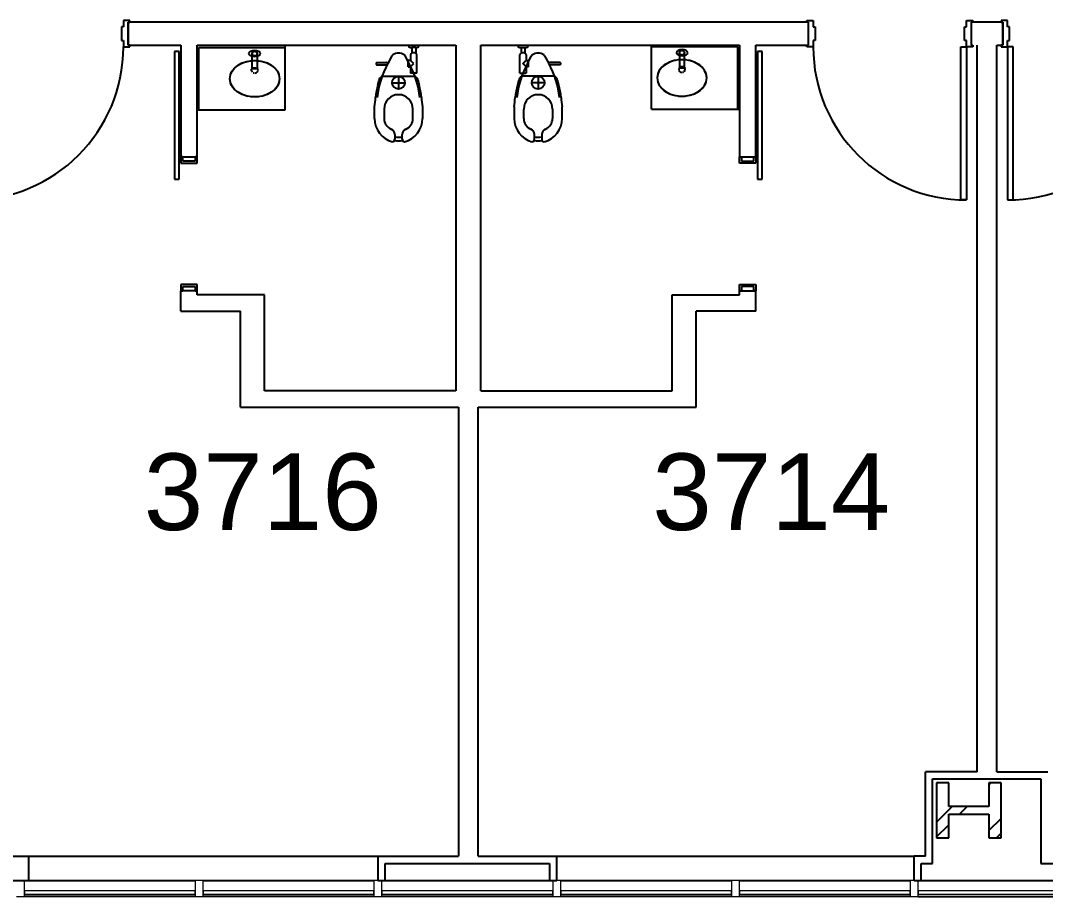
# Model space of a CAD drawing. Header units: inches. Extents: x -1169 to 5569, y -44 to 4300.
# Drawn here: x 1217.5 to 1538.6, y 3093.1 to 3367.6 of the extents above; entities that cross this region are included whole.
import ezdxf

# ---------------------------------------------------------------- set-up
doc = ezdxf.new("R2010")
doc.units = ezdxf.units.IN
doc.header["$LTSCALE"] = 96
doc.header["$MEASUREMENT"] = 0
for name, color, linetype in [('A-ANNO-ROOM', 4, 'CONTINUOUS'), ('A-COLS', 5, 'CONTINUOUS'), ('A-DOOR', 2, 'CONTINUOUS'), ('A-FLOR-PFIX', 2, 'CONTINUOUS'), ('A-GLAZ', 2, 'CONTINUOUS'), ('A-WALL-FULL', 6, 'CONTINUOUS')]:
    doc.layers.add(name, color=color, linetype=linetype)
doc.styles.add('Arial', font='arial.ttf')

msp = doc.modelspace()

# ---------------------------------------------------------------- linework, layer by layer
at = {"layer": 'A-COLS'}
for p, q in [((1508.3, 3128.68), (1504.48, 3128.68)), ((1504.48, 3128.68), (1504.48, 3111.48)), ((1508.3, 3121.27), (1508.3, 3128.68)), ((1524.68, 3128.68), (1520.86, 3128.68)), ((1520.86, 3128.68), (1520.86, 3121.27)), ((1520.86, 3128.11), (1521.42, 3128.68)), ((1524.68, 3111.48), (1524.68, 3128.68)), ((1504.48, 3116.34), (1509.4, 3121.27)), ((1520.86, 3121.27), (1508.3, 3121.27)), ((1508.3, 3111.48), (1508.3, 3118.89)), ((1508.3, 3118.89), (1520.86, 3118.89)), ((1511.63, 3118.89), (1514.01, 3121.27)), ((1520.86, 3118.89), (1520.86, 3111.48)), ((1504.48, 3111.73), (1508.3, 3115.55)), ((1520.86, 3113.71), (1524.68, 3117.53)), ((1523.23, 3111.48), (1524.68, 3112.93)), ((1504.48, 3111.48), (1508.3, 3111.48)), ((1520.86, 3111.48), (1524.68, 3111.48))]:
    msp.add_line(p, q, dxfattribs=at)
at = {"layer": 'A-DOOR'}
for p, q in [((1251.7, 3367.58), (1249.7, 3367.58)), ((1249.7, 3367.58), (1249.7, 3365.64)), ((1251.2, 3359.83), (1251.2, 3367.08)), ((1251.2, 3367.08), (1251.7, 3367.08)), ((1251.7, 3367.08), (1251.7, 3367.58)), ((1463.83, 3367.58), (1465.83, 3367.58)), ((1463.83, 3367.08), (1463.83, 3367.58)), ((1464.33, 3367.08), (1463.83, 3367.08)), ((1464.33, 3359.83), (1464.33, 3367.08)), ((1465.83, 3367.58), (1465.83, 3365.64)), ((1513.83, 3367.58), (1515.83, 3367.58)), ((1513.83, 3365.64), (1513.83, 3367.58)), ((1515.33, 3367.08), (1515.33, 3359.83)), ((1515.83, 3367.08), (1515.33, 3367.08)), ((1515.83, 3367.58), (1515.83, 3367.08)), ((1524.7, 3367.58), (1524.7, 3367.08)), ((1526.7, 3367.58), (1524.7, 3367.58)), ((1524.7, 3367.08), (1525.2, 3367.08)), ((1525.2, 3367.08), (1525.2, 3359.83)), ((1526.7, 3365.64), (1526.7, 3367.58)), ((1249.7, 3365.64), (1249.08, 3365.64)), ((1249.08, 3365.64), (1249.08, 3361.26)), ((1465.83, 3365.64), (1466.45, 3365.64)), ((1466.45, 3365.64), (1466.45, 3361.26)), ((1513.21, 3365.64), (1513.83, 3365.64)), ((1513.21, 3361.26), (1513.21, 3365.64)), ((1527.32, 3365.64), (1526.7, 3365.64)), ((1527.32, 3361.26), (1527.32, 3365.64)), ((1249.08, 3361.26), (1249.7, 3361.26)), ((1249.7, 3361.26), (1249.7, 3359.33)), ((1249.7, 3359.33), (1251.7, 3359.33)), ((1251.7, 3359.83), (1251.2, 3359.83)), ((1251.7, 3359.33), (1251.7, 3359.83)), ((1463.83, 3359.83), (1464.33, 3359.83)), ((1463.83, 3359.33), (1463.83, 3359.83)), ((1465.83, 3359.33), (1463.83, 3359.33)), ((1465.83, 3361.26), (1465.83, 3359.33)), ((1466.45, 3361.26), (1465.83, 3361.26)), ((1512.08, 3359.33), (1513.83, 3359.33)), ((1512.08, 3311.33), (1512.08, 3359.33)), ((1513.83, 3361.26), (1513.21, 3361.26)), ((1513.83, 3359.33), (1513.83, 3361.26)), ((1515.83, 3359.33), (1513.83, 3359.33)), ((1513.83, 3359.33), (1513.83, 3311.33)), ((1515.33, 3359.83), (1515.83, 3359.83)), ((1515.83, 3359.83), (1515.83, 3359.33)), ((1525.2, 3359.83), (1524.7, 3359.83)), ((1524.7, 3359.83), (1524.7, 3359.33)), ((1524.7, 3359.33), (1526.7, 3359.33)), ((1526.7, 3359.33), (1526.7, 3361.26)), ((1526.7, 3361.26), (1527.32, 3361.26)), ((1528.45, 3359.33), (1526.7, 3359.33)), ((1526.7, 3359.33), (1526.7, 3311.33)), ((1528.45, 3311.33), (1528.45, 3359.33)), ((1267.2, 3357.83), (1265.7, 3357.83)), ((1265.7, 3357.83), (1265.7, 3317.83)), ((1267.2, 3317.83), (1267.2, 3357.83)), ((1449.83, 3357.83), (1448.33, 3357.83)), ((1448.33, 3357.83), (1448.33, 3317.83)), ((1449.83, 3317.83), (1449.83, 3357.83)), ((1268.33, 3324.83), (1267.7, 3324.83)), ((1267.7, 3324.83), (1267.7, 3322.83)), ((1268.33, 3323.45), (1268.33, 3324.83)), ((1272.83, 3324.83), (1272.2, 3324.83)), ((1272.2, 3324.83), (1272.2, 3323.45)), ((1272.83, 3322.83), (1272.83, 3324.83)), ((1442.7, 3324.83), (1443.33, 3324.83)), ((1442.7, 3322.83), (1442.7, 3324.83)), ((1443.33, 3324.83), (1443.33, 3323.45)), ((1447.2, 3324.83), (1447.83, 3324.83)), ((1447.2, 3323.45), (1447.2, 3324.83)), ((1447.83, 3324.83), (1447.83, 3322.83)), ((1267.7, 3322.83), (1272.83, 3322.83)), ((1272.2, 3323.45), (1268.33, 3323.45)), ((1447.83, 3322.83), (1442.7, 3322.83)), ((1443.33, 3323.45), (1447.2, 3323.45)), ((1265.7, 3317.83), (1267.2, 3317.83)), ((1448.33, 3317.83), (1449.83, 3317.83)), ((1513.83, 3311.33), (1512.08, 3311.33)), ((1526.7, 3311.33), (1528.45, 3311.33)), ((1272.83, 3284.83), (1267.7, 3284.83)), ((1267.7, 3284.83), (1267.7, 3282.83)), ((1267.7, 3282.83), (1268.33, 3282.83)), ((1268.33, 3282.83), (1268.33, 3284.2)), ((1268.33, 3284.2), (1272.2, 3284.2)), ((1272.2, 3284.2), (1272.2, 3282.83)), ((1272.2, 3282.83), (1272.83, 3282.83)), ((1272.83, 3282.83), (1272.83, 3284.83)), ((1442.7, 3282.83), (1442.7, 3284.83)), ((1442.7, 3284.83), (1447.83, 3284.83)), ((1443.33, 3282.83), (1442.7, 3282.83)), ((1447.2, 3284.2), (1443.33, 3284.2)), ((1443.33, 3284.2), (1443.33, 3282.83)), ((1447.2, 3282.83), (1447.2, 3284.2)), ((1447.83, 3282.83), (1447.2, 3282.83)), ((1447.83, 3284.83), (1447.83, 3282.83))]:
    msp.add_line(p, q, dxfattribs=at)
for centre, start, end in [((1201.7, 3359.33), 270, 0), ((1513.83, 3359.33), 180, 270), ((1526.7, 3359.33), 270, 0)]:
    msp.add_arc(centre, 48, start, end, dxfattribs=at)
at = {"layer": 'A-FLOR-PFIX'}
for p, q in [((1300.33, 3339.58), (1300.33, 3359.58)), ((1339.09, 3359.83), (1339.09, 3359.47)), ((1342.2, 3359.83), (1342.2, 3359.47)), ((1373.34, 3359.83), (1373.34, 3359.47)), ((1376.45, 3359.83), (1376.45, 3359.47)), ((1415.2, 3339.83), (1415.2, 3359.83)), ((1442.2, 3359.33), (1415.2, 3359.33)), ((1442.2, 3339.83), (1442.2, 3359.33)), ((1273.33, 3339.58), (1273.33, 3359.08)), ((1273.33, 3359.08), (1300.33, 3359.08)), ((1290.08, 3352.47), (1290.08, 3357.22)), ((1291.58, 3357.22), (1291.58, 3352.47)), ((1333.85, 3356.55), (1332.52, 3354.08)), ((1339.26, 3354.08), (1337.93, 3356.55)), ((1339.64, 3356.83), (1339.64, 3355.08)), ((1340.02, 3359.08), (1340.02, 3357.26)), ((1341.27, 3359.08), (1340.02, 3359.08)), ((1341.27, 3359.08), (1341.27, 3357.26)), ((1341.64, 3351.08), (1341.64, 3356.83)), ((1373.89, 3351.08), (1373.89, 3356.83)), ((1374.27, 3359.08), (1374.27, 3357.26)), ((1374.27, 3359.08), (1375.52, 3359.08)), ((1375.52, 3359.08), (1375.52, 3357.26)), ((1375.89, 3356.83), (1375.89, 3355.08)), ((1376.27, 3354.08), (1377.6, 3356.55)), ((1381.68, 3356.55), (1383.01, 3354.08)), ((1423.95, 3357.47), (1423.95, 3352.72)), ((1425.45, 3352.72), (1425.45, 3357.47)), ((1284.53, 3352.69), (1285.62, 3353.58)), ((1285.62, 3353.58), (1286.94, 3354.28)), ((1286.94, 3354.28), (1288.42, 3354.77)), ((1288.42, 3354.77), (1290.01, 3355.01)), ((1290.01, 3355.01), (1291.64, 3355.01)), ((1291.64, 3355.01), (1293.23, 3354.77)), ((1293.23, 3354.77), (1294.72, 3354.28)), ((1294.72, 3354.28), (1296.03, 3353.58)), ((1296.03, 3353.58), (1297.12, 3352.69)), ((1328.93, 3354.35), (1328.93, 3353.8)), ((1329.03, 3354.43), (1332.18, 3354.43)), ((1329.03, 3353.72), (1332.18, 3353.72)), ((1332.79, 3354.69), (1332.79, 3354.58)), ((1338.93, 3355.13), (1338.69, 3355.13)), ((1339.64, 3355.08), (1338.89, 3355.08)), ((1338.89, 3354.94), (1338.89, 3355.08)), ((1338.89, 3354.78), (1338.89, 3354.94)), ((1338.89, 3354.34), (1338.89, 3354.78)), ((1338.89, 3353.82), (1338.89, 3354.34)), ((1338.89, 3353.58), (1338.89, 3353.82)), ((1338.89, 3353.37), (1338.89, 3353.58)), ((1338.89, 3353.08), (1338.89, 3353.37)), ((1338.89, 3353.08), (1339.64, 3353.08)), ((1339.64, 3353.08), (1339.64, 3351.08)), ((1375.89, 3355.08), (1376.64, 3355.08)), ((1376.64, 3353.08), (1375.89, 3353.08)), ((1375.89, 3353.08), (1375.89, 3351.08)), ((1376.6, 3355.13), (1376.84, 3355.13)), ((1376.64, 3354.94), (1376.64, 3355.08)), ((1376.64, 3354.78), (1376.64, 3354.94)), ((1376.64, 3354.34), (1376.64, 3354.78)), ((1376.64, 3353.82), (1376.64, 3354.34)), ((1376.64, 3353.58), (1376.64, 3353.82)), ((1376.64, 3353.37), (1376.64, 3353.58)), ((1376.64, 3353.08), (1376.64, 3353.37)), ((1382.74, 3354.69), (1382.74, 3354.58)), ((1386.5, 3354.43), (1383.35, 3354.43)), ((1386.5, 3353.72), (1383.35, 3353.72)), ((1386.6, 3354.35), (1386.6, 3353.8)), ((1418.41, 3352.94), (1417.59, 3351.9)), ((1419.5, 3353.83), (1418.41, 3352.94)), ((1420.81, 3354.53), (1419.5, 3353.83)), ((1422.3, 3355.02), (1420.81, 3354.53)), ((1423.89, 3355.27), (1422.3, 3355.02)), ((1424.39, 3353.03), (1423.87, 3352.67)), ((1425.52, 3355.27), (1423.89, 3355.27)), ((1425.31, 3353.04), (1424.39, 3353.03)), ((1425.48, 3352.9), (1425.31, 3353.04)), ((1425.66, 3352.56), (1425.48, 3352.9)), ((1427.11, 3355.02), (1425.52, 3355.27)), ((1428.59, 3354.53), (1427.11, 3355.02)), ((1429.91, 3353.83), (1428.59, 3354.53)), ((1431, 3352.94), (1429.91, 3353.83)), ((1431.81, 3351.9), (1431, 3352.94)), ((1283.05, 3349.33), (1283.22, 3350.52)), ((1283.22, 3350.52), (1283.72, 3351.65)), ((1283.72, 3351.65), (1284.53, 3352.69)), ((1289.87, 3352.3), (1290.05, 3352.65)), ((1289.87, 3351.82), (1289.87, 3352.3)), ((1290.15, 3351.34), (1289.87, 3351.82)), ((1290.05, 3352.65), (1290.22, 3352.79)), ((1291.58, 3352.47), (1290.08, 3352.47)), ((1290.22, 3352.79), (1291.14, 3352.78)), ((1291.14, 3352.78), (1291.66, 3352.42)), ((1291.66, 3352.42), (1291.82, 3352.02)), ((1291.82, 3352.02), (1291.81, 3351.87)), ((1297.12, 3352.69), (1297.94, 3351.65)), ((1297.94, 3351.65), (1298.44, 3350.52)), ((1298.44, 3350.52), (1298.61, 3349.33)), ((1331.33, 3350.18), (1340.45, 3350.18)), ((1335.89, 3350.08), (1335.89, 3346.08)), ((1339.77, 3351.08), (1339.64, 3351.08)), ((1340.14, 3351.08), (1339.77, 3351.08)), ((1340.38, 3351.08), (1340.14, 3351.08)), ((1340.64, 3351.08), (1340.38, 3351.08)), ((1340.9, 3351.08), (1340.64, 3351.08)), ((1341.35, 3351.08), (1340.9, 3351.08)), ((1341.64, 3351.08), (1341.35, 3351.08)), ((1373.89, 3351.08), (1374.18, 3351.08)), ((1374.18, 3351.08), (1374.63, 3351.08)), ((1374.63, 3351.08), (1374.89, 3351.08)), ((1374.89, 3351.08), (1375.15, 3351.08)), ((1384.2, 3350.18), (1375.08, 3350.18)), ((1375.15, 3351.08), (1375.39, 3351.08)), ((1375.39, 3351.08), (1375.76, 3351.08)), ((1375.76, 3351.08), (1375.89, 3351.08)), ((1379.64, 3350.08), (1379.64, 3346.08)), ((1417.09, 3350.77), (1416.92, 3349.58)), ((1417.59, 3351.9), (1417.09, 3350.77)), ((1423.87, 3352.67), (1423.71, 3352.27)), ((1423.71, 3352.27), (1423.72, 3352.12)), ((1423.95, 3352.72), (1425.45, 3352.72)), ((1425.38, 3351.59), (1425.66, 3352.07)), ((1425.66, 3352.07), (1425.66, 3352.56)), ((1432.31, 3350.77), (1431.81, 3351.9)), ((1432.48, 3349.58), (1432.31, 3350.77)), ((1283.22, 3348.14), (1283.05, 3349.33)), ((1283.27, 3347.96), (1283.2, 3348.21)), ((1283.72, 3347), (1283.22, 3348.14)), ((1284.53, 3345.97), (1283.72, 3347)), ((1297.94, 3347), (1297.12, 3345.97)), ((1298.44, 3348.14), (1297.94, 3347)), ((1298.46, 3348.21), (1298.38, 3347.96)), ((1298.61, 3349.33), (1298.44, 3348.14)), ((1333.89, 3348.08), (1337.89, 3348.08)), ((1381.64, 3348.08), (1377.64, 3348.08)), ((1416.92, 3349.58), (1417.09, 3348.39)), ((1417.07, 3348.46), (1417.15, 3348.21)), ((1417.09, 3348.39), (1417.59, 3347.25)), ((1417.59, 3347.25), (1418.41, 3346.22)), ((1431, 3346.22), (1431.81, 3347.25)), ((1431.81, 3347.25), (1432.31, 3348.39)), ((1432.26, 3348.21), (1432.33, 3348.46)), ((1432.31, 3348.39), (1432.48, 3349.58)), ((1285.62, 3345.08), (1284.53, 3345.97)), ((1286.94, 3344.37), (1285.62, 3345.08)), ((1288.42, 3343.89), (1286.94, 3344.37)), ((1290.01, 3343.64), (1288.42, 3343.89)), ((1291.64, 3343.64), (1290.01, 3343.64)), ((1293.23, 3343.89), (1291.64, 3343.64)), ((1294.72, 3344.37), (1293.23, 3343.89)), ((1296.03, 3345.08), (1294.72, 3344.37)), ((1297.12, 3345.97), (1296.03, 3345.08)), ((1418.41, 3346.22), (1419.5, 3345.33)), ((1419.5, 3345.33), (1420.81, 3344.63)), ((1420.81, 3344.63), (1422.3, 3344.14)), ((1422.3, 3344.14), (1423.89, 3343.89)), ((1423.89, 3343.89), (1425.52, 3343.89)), ((1425.52, 3343.89), (1427.11, 3344.14)), ((1427.11, 3344.14), (1428.59, 3344.63)), ((1428.59, 3344.63), (1429.91, 3345.33)), ((1429.91, 3345.33), (1431, 3346.22)), ((1328.39, 3336.83), (1328.39, 3340.56)), ((1343.39, 3340.56), (1343.39, 3336.83)), ((1372.14, 3340.56), (1372.14, 3336.83)), ((1387.14, 3336.83), (1387.14, 3340.56)), ((1272.83, 3339.58), (1300.33, 3339.58)), ((1331.39, 3339.83), (1331.39, 3336.83)), ((1340.39, 3336.83), (1340.39, 3339.83)), ((1375.14, 3336.83), (1375.14, 3339.83)), ((1384.14, 3339.83), (1384.14, 3336.83)), ((1415.2, 3339.83), (1442.7, 3339.83)), ((1334.75, 3331.87), (1334.75, 3330.37)), ((1337.03, 3330.37), (1337.03, 3331.87)), ((1378.5, 3330.37), (1378.5, 3331.87)), ((1380.78, 3331.87), (1380.78, 3330.37))]:
    msp.add_line(p, q, dxfattribs=at)
for centre, radius in [((1290.83, 3357.22), 0.75), ((1424.7, 3357.47), 0.75), ((1335.89, 3348.08), 2), ((1379.64, 3348.08), 2)]:
    msp.add_circle(centre, radius, dxfattribs=at)
for centre, radius, start, end in [((1339.44, 3359.52), 0.358, 188.7178, 253.2822), ((1341.84, 3359.52), 0.358, 286.7178, 351.2822), ((1373.69, 3359.52), 0.358, 188.7178, 253.2822), ((1376.09, 3359.52), 0.358, 286.7178, 351.2822), ((1334.73, 3356.08), 1, 129.5594, 151.7358), ((1335.89, 3353.65), 3.67, 60.8866, 119.3), ((1337.05, 3356.08), 1, 28.2642, 50.968), ((1340.02, 3361.44), 2.36, 253.2822, 270), ((1340.64, 3356.34), 1.12, 26.3464, 153.5621), ((1341.27, 3361.44), 2.36, 270, 286.7178), ((1374.27, 3361.44), 2.36, 253.2822, 270), ((1374.89, 3356.34), 1.12, 26.4379, 153.6536), ((1375.52, 3361.44), 2.36, 270, 286.7178), ((1378.48, 3356.08), 1, 129.032, 151.7358), ((1379.64, 3353.65), 3.67, 60.7, 119.1134), ((1380.8, 3356.08), 1, 28.2642, 50.4406), ((1329.04, 3354.32), 0.116, 96.3864, 161.6136), ((1329.04, 3353.84), 0.116, 198.3864, 263.6136), ((1358.32, 3340.21), 29.29, 151.7358, 173.7352), ((1332.17, 3354.26), 0.173, 32.9352, 88.9352), ((1332.17, 3353.9), 0.173, 271.0648, 327.0648), ((1332.42, 3354.46), 0.149, 228.6602, 311.3398), ((1332.42, 3353.69), 0.149, 92.3253, 131.3398), ((1332.9, 3353.92), 0.58, 106.8881, 131.3398), ((1333.21, 3354.43), 0.488, 125.7408, 148.3112), ((1338.71, 3354.88), 0.33, 35.0019, 47.2424), ((1313.46, 3340.21), 29.29, 6.2648, 28.2642), ((1402.07, 3340.21), 29.29, 151.7358, 173.7352), ((1376.82, 3354.88), 0.33, 132.7576, 144.9981), ((1382.32, 3354.43), 0.488, 31.6888, 54.2592), ((1382.63, 3353.92), 0.58, 48.6602, 73.1119), ((1383.11, 3354.46), 0.149, 228.6602, 311.3398), ((1357.21, 3340.21), 29.29, 6.2648, 28.2642), ((1383.11, 3353.69), 0.149, 48.6602, 87.6747), ((1383.36, 3354.26), 0.173, 91.0648, 147.0648), ((1383.36, 3353.9), 0.173, 212.9352, 268.9352), ((1386.49, 3354.32), 0.116, 18.3864, 83.6136), ((1386.49, 3353.84), 0.116, 276.3864, 341.6136), ((1290.83, 3352.08), 1, 242.4389, 260.9999), ((1290.83, 3352.08), 1, 271.4853, 342), ((1424.7, 3352.33), 1, 198, 268.5147), ((1424.7, 3352.33), 1, 279.0001, 297.5611), ((1358.32, 3340.21), 29.79, 166.1737, 173.7352), ((1313.46, 3340.21), 29.79, 6.2648, 13.8263), ((1402.07, 3340.21), 29.79, 166.1737, 173.7352), ((1357.21, 3340.21), 29.79, 6.2648, 13.8263), ((1069.97, 3370.4), 260.14, 353.4139, 354.0565), ((1335.89, 3339.83), 4.5, 0, 180), ((1601.81, 3370.4), 260.14, 185.9435, 186.5861), ((1113.72, 3370.4), 260.14, 353.4139, 354.0565), ((1379.64, 3339.83), 4.5, 0, 180), ((1645.56, 3370.4), 260.14, 185.9435, 186.5861), ((1335.89, 3336.83), 7.5, 180, 255.1121), ((1334.94, 3336.83), 3.55, 180, 248.2237), ((1335.89, 3336.83), 7.5, 284.8879, 0), ((1336.84, 3336.83), 3.55, 291.7763, 0), ((1379.64, 3336.83), 7.5, 180, 255.1121), ((1378.69, 3336.83), 3.55, 180, 248.2237), ((1379.64, 3336.83), 7.5, 284.8879, 0), ((1380.59, 3336.83), 3.55, 291.7763, 0), ((1332.96, 3331.87), 1.79, 0, 68.2237), ((1333.96, 3330.37), 0.787, 270, 0), ((1335.89, 3337.46), 6.45, 259.8161, 280.1839), ((1338.82, 3331.87), 1.79, 111.7763, 180), ((1337.82, 3330.37), 0.787, 180, 270), ((1376.71, 3331.87), 1.79, 0, 68.2237), ((1377.71, 3330.37), 0.787, 270, 0), ((1379.64, 3337.46), 6.45, 259.8161, 280.1839), ((1382.57, 3331.87), 1.79, 111.7763, 180), ((1381.57, 3330.37), 0.787, 180, 270), ((1335.89, 3336.83), 7, 259.5998, 280.4002), ((1379.64, 3336.83), 7, 259.5998, 280.4002)]:
    msp.add_arc(centre, radius, start, end, dxfattribs=at)
msp.add_ellipse((1290.79, 3357.23), major_axis=(-1.75, 0), ratio=0.571429, dxfattribs=at)
at = {"layer": 'A-FLOR-PFIX', "extrusion": (0, 0, -1)}
for centre, major_axis, ratio, start_param, end_param in [((1424.74, 3357.48), (-1.75, 0), 0.571429, 3.141593, 9.424778), ((1377.66, 3354.93), (-1.12, 0), 0.5, 0.260484, 0.3552)]:
    msp.add_ellipse(centre, major_axis=major_axis, ratio=ratio, start_param=start_param, end_param=end_param, dxfattribs=at)
at = {"layer": 'A-FLOR-PFIX'}
msp.add_ellipse((1337.87, 3354.93), major_axis=(1.12, 0), ratio=0.5, start_param=0.260484, end_param=0.3552, dxfattribs=at)
for points, knots in [([(1284.95, 3353.07), (1284.95, 3353.07), (1285.21, 3353.29), (1285.5, 3353.5), (1285.81, 3353.69)], [0.7248008, 0.7248008, 0.7248008, 0.7248008, 0.7249829, 0.878323, 0.878323, 0.878323, 0.878323]), ([(1286.27, 3353.96), (1286.3, 3353.97), (1286.59, 3354.13), (1286.91, 3354.27), (1287.21, 3354.39)], [0.9529552, 0.9529552, 0.9529552, 0.9529552, 0.9666439, 1.0936537, 1.0936537, 1.0936537, 1.0936537]), ([(1287.81, 3354.6), (1287.88, 3354.62), (1288.2, 3354.71), (1288.52, 3354.79), (1288.78, 3354.84)], [1.1785276, 1.1785276, 1.1785276, 1.1785276, 1.2083049, 1.3082295, 1.3082295, 1.3082295, 1.3082295]), ([(1289.49, 3354.96), (1289.61, 3354.98), (1289.94, 3355.01), (1290.26, 3355.03), (1290.45, 3355.04)], [1.4001113, 1.4001113, 1.4001113, 1.4001113, 1.4499658, 1.523624, 1.523624, 1.523624, 1.523624]), ([(1291.2, 3355.04), (1291.39, 3355.03), (1291.72, 3355.01), (1292.04, 3354.98), (1292.17, 3354.96)], [1.6179686, 1.6179686, 1.6179686, 1.6179686, 1.6916268, 1.7414813, 1.7414813, 1.7414813, 1.7414813]), ([(1292.88, 3354.84), (1293.13, 3354.79), (1293.46, 3354.71), (1293.77, 3354.62), (1293.84, 3354.6)], [1.8333632, 1.8333632, 1.8333632, 1.8333632, 1.9332878, 1.963065, 1.963065, 1.963065, 1.963065]), ([(1294.45, 3354.39), (1294.74, 3354.27), (1295.06, 3354.13), (1295.36, 3353.97), (1295.39, 3353.96)], [2.0479389, 2.0479389, 2.0479389, 2.0479389, 2.1749488, 2.1886374, 2.1886374, 2.1886374, 2.1886374]), ([(1295.85, 3353.69), (1296.16, 3353.5), (1296.45, 3353.29), (1296.7, 3353.07), (1296.7, 3353.07)], [2.2632696, 2.2632696, 2.2632696, 2.2632696, 2.4166097, 2.4167919, 2.4167919, 2.4167919, 2.4167919]), ([(1339.64, 3353.08), (1339.64, 3353.08), (1339.65, 3353.08), (1339.66, 3353.1), (1339.68, 3353.11), (1339.69, 3353.13), (1339.72, 3353.16), (1339.75, 3353.18), (1339.77, 3353.21), (1339.81, 3353.24), (1339.84, 3353.28), (1339.88, 3353.31), (1339.9, 3353.34), (1339.92, 3353.35)], [0, 0, 0, 0, 0.0714286, 0.1071429, 0.1428571, 0.1785714, 0.2142857, 0.25, 0.2857143, 0.3214286, 0.3571429, 0.3928571, 0.4285713, 0.4285713, 0.4285713, 0.4285713]), ([(1339.86, 3354.86), (1339.85, 3354.87), (1339.83, 3354.89), (1339.8, 3354.92), (1339.77, 3354.95), (1339.75, 3354.97), (1339.72, 3355), (1339.69, 3355.02), (1339.68, 3355.04), (1339.67, 3355.05)], [0.625, 0.625, 0.625, 0.625, 0.65625, 0.6875, 0.71875, 0.75, 0.78125, 0.8125, 0.8749999, 0.8749999, 0.8749999, 0.8749999]), ([(1339.99, 3354.72), (1339.98, 3354.73), (1339.96, 3354.76), (1339.92, 3354.79), (1339.89, 3354.83), (1339.87, 3354.85), (1339.86, 3354.86)], [0.5000002, 0.5000002, 0.5000002, 0.5000002, 0.53125, 0.5625, 0.59375, 0.625, 0.625, 0.625, 0.625]), ([(1339.92, 3353.35), (1339.93, 3353.37), (1339.95, 3353.39), (1340.01, 3353.45), (1340.05, 3353.49), (1340.08, 3353.52)], [0.4285714, 0.4285714, 0.4285714, 0.4285714, 0.4642857, 0.5, 0.5714284, 0.5714284, 0.5714284, 0.5714284]), ([(1340.15, 3354.57), (1340.12, 3354.6), (1340.08, 3354.64), (1340.03, 3354.69), (1340.01, 3354.71), (1339.99, 3354.72)], [0.375, 0.375, 0.375, 0.375, 0.4375, 0.46875, 0.5, 0.5, 0.5, 0.5]), ([(1340.08, 3353.52), (1340.09, 3353.53), (1340.12, 3353.56), (1340.18, 3353.62), (1340.23, 3353.67), (1340.26, 3353.7)], [0.5714286, 0.5714286, 0.5714286, 0.5714286, 0.6071429, 0.6428571, 0.7142855, 0.7142855, 0.7142855, 0.7142855]), ([(1340.31, 3354.41), (1340.28, 3354.44), (1340.23, 3354.49), (1340.17, 3354.55), (1340.15, 3354.57)], [0.25, 0.25, 0.25, 0.25, 0.3125, 0.375, 0.375, 0.375, 0.375]), ([(1375.22, 3354.41), (1375.25, 3354.44), (1375.31, 3354.49), (1375.36, 3354.55), (1375.38, 3354.57)], [0.25, 0.25, 0.25, 0.25, 0.3125, 0.375, 0.375, 0.375, 0.375]), ([(1375.45, 3353.52), (1375.44, 3353.53), (1375.41, 3353.56), (1375.35, 3353.62), (1375.3, 3353.67), (1375.27, 3353.7)], [0.5714286, 0.5714286, 0.5714286, 0.5714286, 0.6071429, 0.6428571, 0.7142855, 0.7142855, 0.7142855, 0.7142855]), ([(1375.38, 3354.57), (1375.41, 3354.6), (1375.45, 3354.64), (1375.5, 3354.69), (1375.52, 3354.71), (1375.54, 3354.72)], [0.375, 0.375, 0.375, 0.375, 0.4375, 0.46875, 0.5, 0.5, 0.5, 0.5]), ([(1375.62, 3353.35), (1375.6, 3353.37), (1375.58, 3353.39), (1375.52, 3353.45), (1375.48, 3353.49), (1375.45, 3353.52)], [0.4285714, 0.4285714, 0.4285714, 0.4285714, 0.4642857, 0.5, 0.5714284, 0.5714284, 0.5714284, 0.5714284]), ([(1375.54, 3354.72), (1375.55, 3354.73), (1375.57, 3354.76), (1375.61, 3354.79), (1375.64, 3354.83), (1375.66, 3354.85), (1375.67, 3354.86)], [0.5000002, 0.5000002, 0.5000002, 0.5000002, 0.53125, 0.5625, 0.59375, 0.625, 0.625, 0.625, 0.625]), ([(1375.89, 3353.08), (1375.89, 3353.08), (1375.88, 3353.08), (1375.87, 3353.1), (1375.85, 3353.11), (1375.84, 3353.13), (1375.81, 3353.16), (1375.78, 3353.18), (1375.76, 3353.21), (1375.72, 3353.24), (1375.69, 3353.28), (1375.65, 3353.31), (1375.63, 3353.34), (1375.62, 3353.35)], [0, 0, 0, 0, 0.0714286, 0.1071429, 0.1428571, 0.1785714, 0.2142857, 0.25, 0.2857143, 0.3214286, 0.3571429, 0.3928571, 0.4285713, 0.4285713, 0.4285713, 0.4285713]), ([(1375.67, 3354.86), (1375.68, 3354.87), (1375.7, 3354.89), (1375.73, 3354.92), (1375.76, 3354.95), (1375.79, 3354.97), (1375.81, 3355), (1375.84, 3355.02), (1375.85, 3355.04), (1375.86, 3355.05)], [0.625, 0.625, 0.625, 0.625, 0.65625, 0.6875, 0.71875, 0.75, 0.78125, 0.8125, 0.8749999, 0.8749999, 0.8749999, 0.8749999]), ([(1418.51, 3353.04), (1418.23, 3352.77), (1417.95, 3352.42), (1417.7, 3352.07), (1417.65, 3352.01)], [2.480488, 2.480488, 2.480488, 2.480488, 2.6582707, 2.6927937, 2.6927937, 2.6927937, 2.6927937]), ([(1419.68, 3353.94), (1419.37, 3353.75), (1419.08, 3353.54), (1418.83, 3353.32), (1418.83, 3353.32)], [2.2632696, 2.2632696, 2.2632696, 2.2632696, 2.4166097, 2.4167919, 2.4167919, 2.4167919, 2.4167919]), ([(1421.08, 3354.64), (1420.79, 3354.52), (1420.47, 3354.38), (1420.17, 3354.22), (1420.14, 3354.21)], [2.0479389, 2.0479389, 2.0479389, 2.0479389, 2.1749488, 2.1886374, 2.1886374, 2.1886374, 2.1886374]), ([(1422.65, 3355.09), (1422.4, 3355.04), (1422.07, 3354.96), (1421.76, 3354.87), (1421.69, 3354.85)], [1.8333632, 1.8333632, 1.8333632, 1.8333632, 1.9332878, 1.963065, 1.963065, 1.963065, 1.963065]), ([(1424.33, 3355.29), (1424.14, 3355.28), (1423.81, 3355.26), (1423.49, 3355.23), (1423.36, 3355.21)], [1.6179686, 1.6179686, 1.6179686, 1.6179686, 1.6916268, 1.7414813, 1.7414813, 1.7414813, 1.7414813]), ([(1426.05, 3355.21), (1425.92, 3355.23), (1425.59, 3355.26), (1425.27, 3355.28), (1425.08, 3355.29)], [1.4001113, 1.4001113, 1.4001113, 1.4001113, 1.4499658, 1.523624, 1.523624, 1.523624, 1.523624]), ([(1427.72, 3354.85), (1427.65, 3354.87), (1427.33, 3354.96), (1427.01, 3355.04), (1426.75, 3355.09)], [1.1785276, 1.1785276, 1.1785276, 1.1785276, 1.2083049, 1.3082295, 1.3082295, 1.3082295, 1.3082295]), ([(1429.26, 3354.21), (1429.24, 3354.22), (1428.94, 3354.38), (1428.62, 3354.52), (1428.32, 3354.64)], [0.9529552, 0.9529552, 0.9529552, 0.9529552, 0.9666439, 1.0936537, 1.0936537, 1.0936537, 1.0936537]), ([(1430.58, 3353.32), (1430.58, 3353.32), (1430.32, 3353.54), (1430.03, 3353.75), (1429.73, 3353.94)], [0.7248008, 0.7248008, 0.7248008, 0.7248008, 0.7249829, 0.878323, 0.878323, 0.878323, 0.878323]), ([(1431.74, 3352.01), (1431.71, 3352.07), (1431.46, 3352.42), (1431.17, 3352.77), (1430.89, 3353.04)], [0.448799, 0.448799, 0.448799, 0.448799, 0.4833219, 0.6611047, 0.6611047, 0.6611047, 0.6611047]), ([(1283.23, 3350.57), (1283.24, 3350.6), (1283.37, 3350.99), (1283.55, 3351.38), (1283.76, 3351.72)], [0.2243995, 0.2243995, 0.2243995, 0.2243995, 0.241661, 0.4416618, 0.4416618, 0.4416618, 0.4416618]), ([(1283.79, 3351.76), (1283.83, 3351.81), (1284.07, 3352.17), (1284.36, 3352.52), (1284.64, 3352.79)], [0.448799, 0.448799, 0.448799, 0.448799, 0.4833219, 0.6611047, 0.6611047, 0.6611047, 0.6611047]), ([(1297.02, 3352.79), (1297.3, 3352.52), (1297.58, 3352.17), (1297.84, 3351.82), (1297.88, 3351.76)], [2.480488, 2.480488, 2.480488, 2.480488, 2.6582707, 2.6927937, 2.6927937, 2.6927937, 2.6927937]), ([(1297.89, 3351.72), (1298.11, 3351.38), (1298.32, 3350.99), (1298.41, 3350.6), (1298.42, 3350.57)], [2.6999308, 2.6999308, 2.6999308, 2.6999308, 2.8999317, 2.9171932, 2.9171932, 2.9171932, 2.9171932]), ([(1329.9, 3349.13), (1329.94, 3349.25), (1330.01, 3349.42), (1330.16, 3349.63), (1330.29, 3349.77), (1330.43, 3349.89), (1330.65, 3350.03), (1330.94, 3350.15), (1331.2, 3350.18), (1331.33, 3350.18)], [0, 0, 0, 0, 0.2, 0.3, 0.4, 0.5, 0.6, 0.8, 1, 1, 1, 1]), ([(1340.45, 3350.18), (1340.58, 3350.18), (1340.77, 3350.16), (1341.01, 3350.08), (1341.17, 3350), (1341.31, 3349.92), (1341.4, 3349.84), (1341.47, 3349.78), (1341.54, 3349.72), (1341.62, 3349.63), (1341.7, 3349.51), (1341.8, 3349.35), (1341.85, 3349.22), (1341.88, 3349.13)], [0, 0, 0, 0, 0.2, 0.3, 0.4, 0.475, 0.55, 0.5875, 0.625, 0.7, 0.775, 0.85, 1, 1, 1, 1]), ([(1375.08, 3350.18), (1374.95, 3350.18), (1374.76, 3350.16), (1374.52, 3350.08), (1374.36, 3350), (1374.22, 3349.92), (1374.13, 3349.84), (1374.06, 3349.78), (1373.99, 3349.72), (1373.91, 3349.63), (1373.83, 3349.51), (1373.73, 3349.35), (1373.68, 3349.22), (1373.65, 3349.13)], [0, 0, 0, 0, 0.2, 0.3, 0.4, 0.475, 0.55, 0.5875, 0.625, 0.7, 0.775, 0.85, 1, 1, 1, 1]), ([(1385.63, 3349.13), (1385.59, 3349.25), (1385.52, 3349.42), (1385.37, 3349.63), (1385.24, 3349.77), (1385.1, 3349.89), (1384.88, 3350.03), (1384.59, 3350.15), (1384.33, 3350.18), (1384.2, 3350.18)], [0, 0, 0, 0, 0.2, 0.3, 0.4, 0.5, 0.6, 0.8, 1, 1, 1, 1]), ([(1417.64, 3351.97), (1417.42, 3351.63), (1417.21, 3351.24), (1417.12, 3350.85), (1417.11, 3350.82)], [2.6999308, 2.6999308, 2.6999308, 2.6999308, 2.8999317, 2.9171932, 2.9171932, 2.9171932, 2.9171932]), ([(1432.3, 3350.82), (1432.29, 3350.85), (1432.16, 3351.24), (1431.98, 3351.63), (1431.77, 3351.97)], [0.2243995, 0.2243995, 0.2243995, 0.2243995, 0.241661, 0.4416618, 0.4416618, 0.4416618, 0.4416618]), ([(1283.76, 3346.94), (1283.55, 3347.28), (1283.34, 3347.66), (1283.25, 3348.06), (1283.24, 3348.09)], [5.8415235, 5.8415235, 5.8415235, 5.8415235, 6.0415243, 6.0587858, 6.0587858, 6.0587858, 6.0587858]), ([(1284.64, 3345.87), (1284.36, 3346.14), (1284.08, 3346.48), (1283.82, 3346.84), (1283.78, 3346.9)], [5.6220806, 5.6220806, 5.6220806, 5.6220806, 5.7998634, 5.8343864, 5.8343864, 5.8343864, 5.8343864]), ([(1297.87, 3346.9), (1297.83, 3346.84), (1297.59, 3346.48), (1297.3, 3346.14), (1297.02, 3345.87)], [3.5903916, 3.5903916, 3.5903916, 3.5903916, 3.6249146, 3.8026973, 3.8026973, 3.8026973, 3.8026973]), ([(1298.42, 3348.09), (1298.41, 3348.06), (1298.29, 3347.66), (1298.11, 3347.28), (1297.89, 3346.94)], [3.3659921, 3.3659921, 3.3659921, 3.3659921, 3.3832536, 3.5832545, 3.5832545, 3.5832545, 3.5832545]), ([(1417.11, 3348.34), (1417.12, 3348.31), (1417.24, 3347.91), (1417.42, 3347.53), (1417.64, 3347.19)], [3.3659921, 3.3659921, 3.3659921, 3.3659921, 3.3832536, 3.5832545, 3.5832545, 3.5832545, 3.5832545]), ([(1417.66, 3347.15), (1417.7, 3347.09), (1417.94, 3346.73), (1418.23, 3346.39), (1418.51, 3346.12)], [3.5903916, 3.5903916, 3.5903916, 3.5903916, 3.6249146, 3.8026973, 3.8026973, 3.8026973, 3.8026973]), ([(1430.89, 3346.12), (1431.17, 3346.39), (1431.45, 3346.73), (1431.71, 3347.09), (1431.75, 3347.15)], [5.6220806, 5.6220806, 5.6220806, 5.6220806, 5.7998634, 5.8343864, 5.8343864, 5.8343864, 5.8343864]), ([(1431.77, 3347.19), (1431.98, 3347.53), (1432.19, 3347.91), (1432.28, 3348.31), (1432.29, 3348.34)], [5.8415235, 5.8415235, 5.8415235, 5.8415235, 6.0415243, 6.0587858, 6.0587858, 6.0587858, 6.0587858]), ([(1285.81, 3344.97), (1285.5, 3345.16), (1285.21, 3345.36), (1284.95, 3345.59), (1284.95, 3345.59)], [5.4048623, 5.4048623, 5.4048623, 5.4048623, 5.5582024, 5.5583845, 5.5583845, 5.5583845, 5.5583845]), ([(1287.21, 3344.27), (1286.91, 3344.38), (1286.6, 3344.53), (1286.29, 3344.68), (1286.27, 3344.7)], [5.1895316, 5.1895316, 5.1895316, 5.1895316, 5.3165414, 5.3302301, 5.3302301, 5.3302301, 5.3302301]), ([(1288.78, 3343.81), (1288.52, 3343.86), (1288.2, 3343.94), (1287.88, 3344.04), (1287.81, 3344.06)], [4.9749558, 4.9749558, 4.9749558, 4.9749558, 5.0748804, 5.1046577, 5.1046577, 5.1046577, 5.1046577]), ([(1290.45, 3343.62), (1290.26, 3343.62), (1289.94, 3343.64), (1289.61, 3343.68), (1289.49, 3343.69)], [4.7595613, 4.7595613, 4.7595613, 4.7595613, 4.8332195, 4.883074, 4.883074, 4.883074, 4.883074]), ([(1292.17, 3343.69), (1292.04, 3343.68), (1291.72, 3343.64), (1291.39, 3343.62), (1291.2, 3343.62)], [4.541704, 4.541704, 4.541704, 4.541704, 4.5915585, 4.6652167, 4.6652167, 4.6652167, 4.6652167]), ([(1293.85, 3344.06), (1293.77, 3344.04), (1293.46, 3343.94), (1293.13, 3343.86), (1292.88, 3343.81)], [4.3201203, 4.3201203, 4.3201203, 4.3201203, 4.3498975, 4.4498221, 4.4498221, 4.4498221, 4.4498221]), ([(1295.39, 3344.7), (1295.36, 3344.68), (1295.06, 3344.53), (1294.74, 3344.38), (1294.45, 3344.27)], [4.0945479, 4.0945479, 4.0945479, 4.0945479, 4.1082365, 4.2352464, 4.2352464, 4.2352464, 4.2352464]), ([(1296.7, 3345.59), (1296.7, 3345.59), (1296.44, 3345.36), (1296.16, 3345.16), (1295.85, 3344.97)], [3.8663935, 3.8663935, 3.8663935, 3.8663935, 3.8665756, 4.0199157, 4.0199157, 4.0199157, 4.0199157]), ([(1418.83, 3345.84), (1418.83, 3345.84), (1419.09, 3345.61), (1419.37, 3345.41), (1419.68, 3345.22)], [3.8663935, 3.8663935, 3.8663935, 3.8663935, 3.8665756, 4.0199157, 4.0199157, 4.0199157, 4.0199157]), ([(1420.14, 3344.95), (1420.17, 3344.93), (1420.47, 3344.78), (1420.79, 3344.63), (1421.08, 3344.52)], [4.0945479, 4.0945479, 4.0945479, 4.0945479, 4.1082365, 4.2352464, 4.2352464, 4.2352464, 4.2352464]), ([(1421.69, 3344.31), (1421.76, 3344.29), (1422.07, 3344.19), (1422.4, 3344.11), (1422.65, 3344.06)], [4.3201203, 4.3201203, 4.3201203, 4.3201203, 4.3498975, 4.4498221, 4.4498221, 4.4498221, 4.4498221]), ([(1423.36, 3343.95), (1423.49, 3343.93), (1423.81, 3343.89), (1424.14, 3343.87), (1424.33, 3343.87)], [4.541704, 4.541704, 4.541704, 4.541704, 4.5915585, 4.6652167, 4.6652167, 4.6652167, 4.6652167]), ([(1425.08, 3343.87), (1425.27, 3343.87), (1425.59, 3343.89), (1425.92, 3343.93), (1426.05, 3343.95)], [4.7595613, 4.7595613, 4.7595613, 4.7595613, 4.8332195, 4.883074, 4.883074, 4.883074, 4.883074]), ([(1426.75, 3344.06), (1427.01, 3344.11), (1427.33, 3344.19), (1427.65, 3344.29), (1427.72, 3344.31)], [4.9749558, 4.9749558, 4.9749558, 4.9749558, 5.0748804, 5.1046577, 5.1046577, 5.1046577, 5.1046577]), ([(1428.32, 3344.52), (1428.62, 3344.63), (1428.93, 3344.78), (1429.24, 3344.93), (1429.26, 3344.95)], [5.1895316, 5.1895316, 5.1895316, 5.1895316, 5.3165414, 5.3302301, 5.3302301, 5.3302301, 5.3302301]), ([(1429.73, 3345.22), (1430.03, 3345.41), (1430.32, 3345.61), (1430.58, 3345.84), (1430.58, 3345.84)], [5.4048623, 5.4048623, 5.4048623, 5.4048623, 5.5582024, 5.5583845, 5.5583845, 5.5583845, 5.5583845])]:
    msp.add_open_spline(points, degree=3, knots=knots, dxfattribs=at)
for points in [[(1339.67, 3355.05), (1339.66, 3355.06), (1339.65, 3355.07), (1339.64, 3355.08), (1339.64, 3355.08)], [(1340.26, 3353.7), (1340.32, 3353.76), (1340.38, 3353.82), (1340.45, 3353.89)], [(1340.47, 3354.25), (1340.42, 3354.3), (1340.36, 3354.36), (1340.31, 3354.41)], [(1340.45, 3353.89), (1340.51, 3353.95), (1340.58, 3354.01), (1340.64, 3354.08)], [(1340.64, 3354.08), (1340.58, 3354.13), (1340.53, 3354.19), (1340.47, 3354.25)], [(1374.89, 3354.08), (1374.95, 3354.13), (1375, 3354.19), (1375.06, 3354.25)], [(1375.08, 3353.89), (1375.02, 3353.95), (1374.95, 3354.01), (1374.89, 3354.08)], [(1375.06, 3354.25), (1375.11, 3354.3), (1375.17, 3354.36), (1375.22, 3354.41)], [(1375.27, 3353.7), (1375.21, 3353.76), (1375.15, 3353.82), (1375.08, 3353.89)], [(1375.86, 3355.05), (1375.87, 3355.06), (1375.88, 3355.07), (1375.89, 3355.08), (1375.89, 3355.08)], [(1329.39, 3347.33), (1329.47, 3347.63), (1329.63, 3348.24), (1329.81, 3348.83), (1329.9, 3349.13)], [(1341.88, 3349.13), (1341.98, 3348.83), (1342.15, 3348.24), (1342.31, 3347.63), (1342.39, 3347.33)], [(1373.65, 3349.13), (1373.56, 3348.83), (1373.38, 3348.24), (1373.22, 3347.63), (1373.14, 3347.33)], [(1386.14, 3347.33), (1386.06, 3347.63), (1385.9, 3348.24), (1385.73, 3348.83), (1385.63, 3349.13)]]:
    msp.add_open_spline(points, degree=3, dxfattribs=at)
at = {"layer": 'A-GLAZ'}
for p, q in [((1220.08, 3105.7), (1329.45, 3105.7)), ((1385.45, 3105.7), (1497.45, 3105.7)), ((1220.08, 3098.08), (1272.2, 3098.08)), ((1274.7, 3098.08), (1328.2, 3098.08)), ((1331.7, 3098.08), (1383.2, 3098.08)), ((1386.7, 3098.08), (1440.2, 3098.08)), ((1442.7, 3098.08), (1496.2, 3098.08)), ((1499.7, 3098.08), (1551.2, 3098.08)), ((1272.2, 3093.08), (1218.7, 3093.08)), ((1328.2, 3093.08), (1274.7, 3093.08)), ((1384.2, 3093.08), (1330.7, 3093.08)), ((1440.2, 3093.08), (1386.7, 3093.08)), ((1496.2, 3093.08), (1442.7, 3093.08)), ((1498.7, 3093.08), (1552.2, 3093.08))]:
    msp.add_line(p, q, dxfattribs=at)
at = {"layer": 'A-GLAZ', "lineweight": 20, "extrusion": (0, 0, -1)}
for p, q in [((1218.7, 3098.08), (1216.2, 3098.08)), ((1218.7, 3093.08), (1218.7, 3098.08)), ((1274.7, 3098.08), (1272.2, 3098.08)), ((1272.2, 3098.08), (1272.2, 3093.08)), ((1274.7, 3093.08), (1274.7, 3098.08)), ((1330.7, 3098.08), (1328.2, 3098.08)), ((1328.2, 3098.08), (1328.2, 3093.08)), ((1330.7, 3093.08), (1330.7, 3098.08)), ((1386.7, 3098.08), (1384.2, 3098.08)), ((1384.2, 3098.08), (1384.2, 3093.08)), ((1386.7, 3093.08), (1386.7, 3098.08)), ((1442.7, 3098.08), (1440.2, 3098.08)), ((1440.2, 3098.08), (1440.2, 3093.08)), ((1442.7, 3093.08), (1442.7, 3098.08)), ((1498.7, 3098.08), (1496.2, 3098.08)), ((1496.2, 3098.08), (1496.2, 3093.08)), ((1498.7, 3093.08), (1498.7, 3098.08)), ((1216.2, 3093.08), (1218.7, 3093.08)), ((1272.2, 3093.08), (1274.7, 3093.08)), ((1328.2, 3093.08), (1330.7, 3093.08)), ((1384.2, 3093.08), (1386.7, 3093.08)), ((1440.2, 3093.08), (1442.7, 3093.08)), ((1496.2, 3093.08), (1498.7, 3093.08))]:
    msp.add_line(p, q, dxfattribs=at)
at = {"layer": 'A-GLAZ', "lineweight": 13}
for p, q in [((1272.2, 3094.83), (1218.7, 3094.83)), ((1218.7, 3094.83), (1218.7, 3093.83)), ((1218.7, 3093.83), (1272.2, 3093.83)), ((1272.2, 3093.83), (1272.2, 3094.83)), ((1328.2, 3094.83), (1274.7, 3094.83)), ((1274.7, 3094.83), (1274.7, 3093.83)), ((1274.7, 3093.83), (1328.2, 3093.83)), ((1328.2, 3093.83), (1328.2, 3094.83)), ((1384.2, 3094.83), (1330.7, 3094.83)), ((1330.7, 3094.83), (1330.7, 3093.83)), ((1330.7, 3093.83), (1384.2, 3093.83)), ((1384.2, 3093.83), (1384.2, 3094.83)), ((1440.2, 3094.83), (1386.7, 3094.83)), ((1386.7, 3094.83), (1386.7, 3093.83)), ((1386.7, 3093.83), (1440.2, 3093.83)), ((1440.2, 3093.83), (1440.2, 3094.83)), ((1496.2, 3094.83), (1442.7, 3094.83)), ((1442.7, 3094.83), (1442.7, 3093.83)), ((1442.7, 3093.83), (1496.2, 3093.83)), ((1496.2, 3093.83), (1496.2, 3094.83)), ((1552.2, 3094.83), (1498.7, 3094.83)), ((1498.7, 3094.83), (1498.7, 3093.83)), ((1498.7, 3093.83), (1552.2, 3093.83))]:
    msp.add_line(p, q, dxfattribs=at)
at = {"layer": 'A-WALL-FULL'}
for p, q in [((1251.2, 3367.08), (1251.2, 3359.83)), ((1463.83, 3367.08), (1251.7, 3367.08)), ((1464.33, 3359.83), (1464.33, 3367.08)), ((1525.2, 3367.08), (1515.33, 3367.08)), ((1515.33, 3367.08), (1515.33, 3359.83)), ((1525.2, 3359.83), (1525.2, 3367.08)), ((1251.2, 3359.83), (1267.7, 3359.83)), ((1267.7, 3359.83), (1267.7, 3324.83)), ((1272.83, 3359.83), (1353.89, 3359.83)), ((1272.83, 3324.83), (1272.83, 3359.83)), ((1353.89, 3359.83), (1353.89, 3251.58)), ((1361.64, 3251.58), (1361.64, 3359.83)), ((1361.64, 3359.83), (1442.7, 3359.83)), ((1442.7, 3359.83), (1442.7, 3324.83)), ((1447.83, 3324.83), (1447.83, 3359.83)), ((1447.83, 3359.83), (1464.33, 3359.83)), ((1517.2, 3132.18), (1517.2, 3359.83)), ((1523.33, 3359.83), (1525.2, 3359.83)), ((1523.33, 3132.18), (1523.33, 3359.83)), ((1267.7, 3324.83), (1272.83, 3324.83)), ((1442.7, 3324.83), (1447.83, 3324.83)), ((1267.7, 3276.45), (1267.7, 3282.83)), ((1272.83, 3282.83), (1267.7, 3282.83)), ((1272.83, 3281.58), (1272.83, 3282.83)), ((1442.7, 3281.58), (1442.7, 3282.83)), ((1442.7, 3282.83), (1447.83, 3282.83)), ((1447.83, 3276.45), (1447.83, 3282.83)), ((1293.89, 3281.58), (1272.83, 3281.58)), ((1293.89, 3251.58), (1293.89, 3281.58)), ((1421.64, 3281.58), (1442.7, 3281.58)), ((1421.64, 3251.58), (1421.64, 3281.58)), ((1267.7, 3276.45), (1286.39, 3276.45)), ((1286.39, 3246.45), (1286.39, 3276.45)), ((1447.83, 3276.45), (1429.14, 3276.45)), ((1429.14, 3246.45), (1429.14, 3276.45)), ((1353.89, 3251.58), (1293.89, 3251.58)), ((1361.64, 3251.58), (1421.64, 3251.58)), ((1286.39, 3246.45), (1354.7, 3246.45)), ((1354.7, 3246.45), (1354.7, 3105.7)), ((1360.83, 3105.7), (1360.83, 3246.45)), ((1360.83, 3246.45), (1429.14, 3246.45)), ((1517.2, 3132.18), (1500.98, 3132.18)), ((1500.98, 3105.7), (1500.98, 3132.18)), ((1523.33, 3132.18), (1539.38, 3132.18)), ((1503.23, 3129.93), (1537.13, 3129.93)), ((1503.23, 3103.45), (1503.23, 3129.93)), ((1537.13, 3129.93), (1537.13, 3103.45)), ((1198.39, 3105.7), (1220.08, 3105.7)), ((1220.08, 3098.08), (1220.08, 3105.7)), ((1329.45, 3105.7), (1354.7, 3105.7)), ((1329.45, 3105.7), (1329.45, 3098.08)), ((1360.83, 3105.7), (1385.45, 3105.7)), ((1385.45, 3098.08), (1385.45, 3105.7)), ((1497.45, 3098.08), (1497.45, 3105.7)), ((1500.98, 3105.7), (1497.45, 3105.7)), ((1331.7, 3098.08), (1331.7, 3103.45)), ((1331.7, 3103.45), (1383.2, 3103.45)), ((1383.2, 3103.45), (1383.2, 3098.08)), ((1499.7, 3098.08), (1499.7, 3103.45)), ((1499.7, 3103.45), (1503.23, 3103.45)), ((1537.13, 3103.45), (1551.2, 3103.45)), ((1214.83, 3098.08), (1220.08, 3098.08)), ((1329.45, 3098.08), (1331.7, 3098.08)), ((1383.2, 3098.08), (1385.45, 3098.08)), ((1497.45, 3098.08), (1499.7, 3098.08))]:
    msp.add_line(p, q, dxfattribs=at)

# ---------------------------------------------------------------- texts
at = {"layer": 'A-ANNO-ROOM', "style": 'Arial'}
for s, p in [('3716', (1256.06, 3207.91)), ('3714', (1415.4, 3207.91))]:
    msp.add_text(s, height=24, dxfattribs=at).set_placement(p)

doc.saveas('drawing.dxf')
